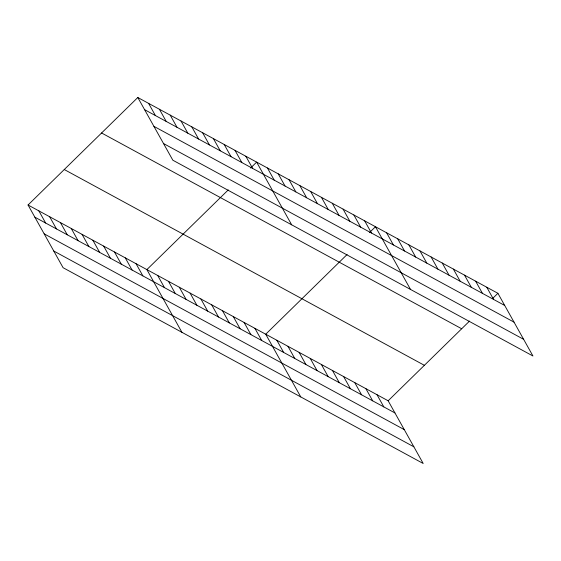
<?xml version="1.0" encoding="UTF-8"?>
<svg xmlns="http://www.w3.org/2000/svg" width="561" height="561" viewBox="0 0 561 561"><rect width="100%" height="100%" fill="white"/><g stroke="black" fill="none" stroke-linecap="round" stroke-linejoin="round"><path stroke-width="0.84" d="M28.05 204.996L388.156 400.785L423.197 463.491L63.091 267.702L28.05 204.996L137.803 97.509L497.909 293.298L532.95 356.004L172.844 160.215L137.803 97.509M228.264 189.906L146.884 269.61L181.932 332.315M250.599 168.034L256.636 162.122L291.678 224.828M347.098 254.512L265.718 334.216L300.766 396.922M369.433 232.64L375.47 226.728L410.512 289.434M388.156 400.785L469.536 321.081M492.474 298.62L497.909 293.298M144.605 109.676L504.704 305.465M153.924 126.351L514.023 322.147M163.524 143.539L523.63 339.328M101.583 132.978L461.689 328.767M64.27 169.527L424.368 365.316M34.852 217.163L394.951 412.952M44.172 233.846L404.278 429.635M53.772 251.026L413.878 446.815M486.773 287.246L493.575 299.413M475.644 281.194L482.446 293.361M464.515 275.142L471.317 287.309M453.386 269.091L460.181 281.257M442.25 263.039L449.052 275.206M431.121 256.987L437.924 269.154M419.993 250.935L426.795 263.102M408.864 244.884L415.659 257.05M397.728 238.832L404.53 250.998M386.599 232.78L393.401 244.954M364.664 220.859L371.466 233.025M353.865 214.982L360.667 227.149M343.059 209.106L349.861 221.279M332.259 203.236L339.061 215.403M321.453 197.36L328.255 209.534M310.654 191.49L317.456 203.657M299.847 185.614L306.65 197.781M289.048 179.737L295.843 191.911M278.242 173.868L285.044 186.035M267.436 167.991L274.238 180.165M245.83 156.246L252.632 168.412M377.02 394.734L383.822 406.9M235.031 150.369L241.833 162.543M365.891 388.682L372.693 400.849M224.225 144.5L231.027 156.666M354.762 382.63L361.565 394.797M213.425 138.623L220.228 150.797M343.634 376.578L350.436 388.745M202.619 132.754L209.421 144.92M332.498 370.526L339.3 382.693M191.82 126.877L198.615 139.044M321.369 364.475L328.171 376.641M181.014 121.001L187.816 133.174M310.24 358.423L317.042 370.597M170.214 115.131L177.01 127.298M299.111 352.371L305.913 364.545M159.408 109.255L166.21 121.428M287.982 346.319L294.777 358.493M148.602 103.385L155.404 115.552M276.846 340.268L283.649 352.441M254.918 328.346L261.714 340.513M244.112 322.47L250.914 334.637M233.306 316.593L240.108 328.767M222.507 310.724L229.309 322.891M211.7 304.847L218.502 317.021M200.901 298.978L207.703 311.145M190.095 293.101L196.897 305.268M179.296 287.225L186.098 299.399M168.489 281.356L175.291 293.522M157.69 275.479L164.485 287.653M136.078 263.733L142.88 275.9M125.278 257.857L132.08 270.03M114.472 251.987L121.274 264.154M103.673 246.111L110.475 258.284M92.867 240.241L99.669 252.408M82.067 234.365L88.869 246.531M71.261 228.488L78.063 240.662M60.462 222.619L67.257 234.786M49.656 216.742L56.458 228.916M38.856 210.873L45.651 223.04"/></g></svg>
